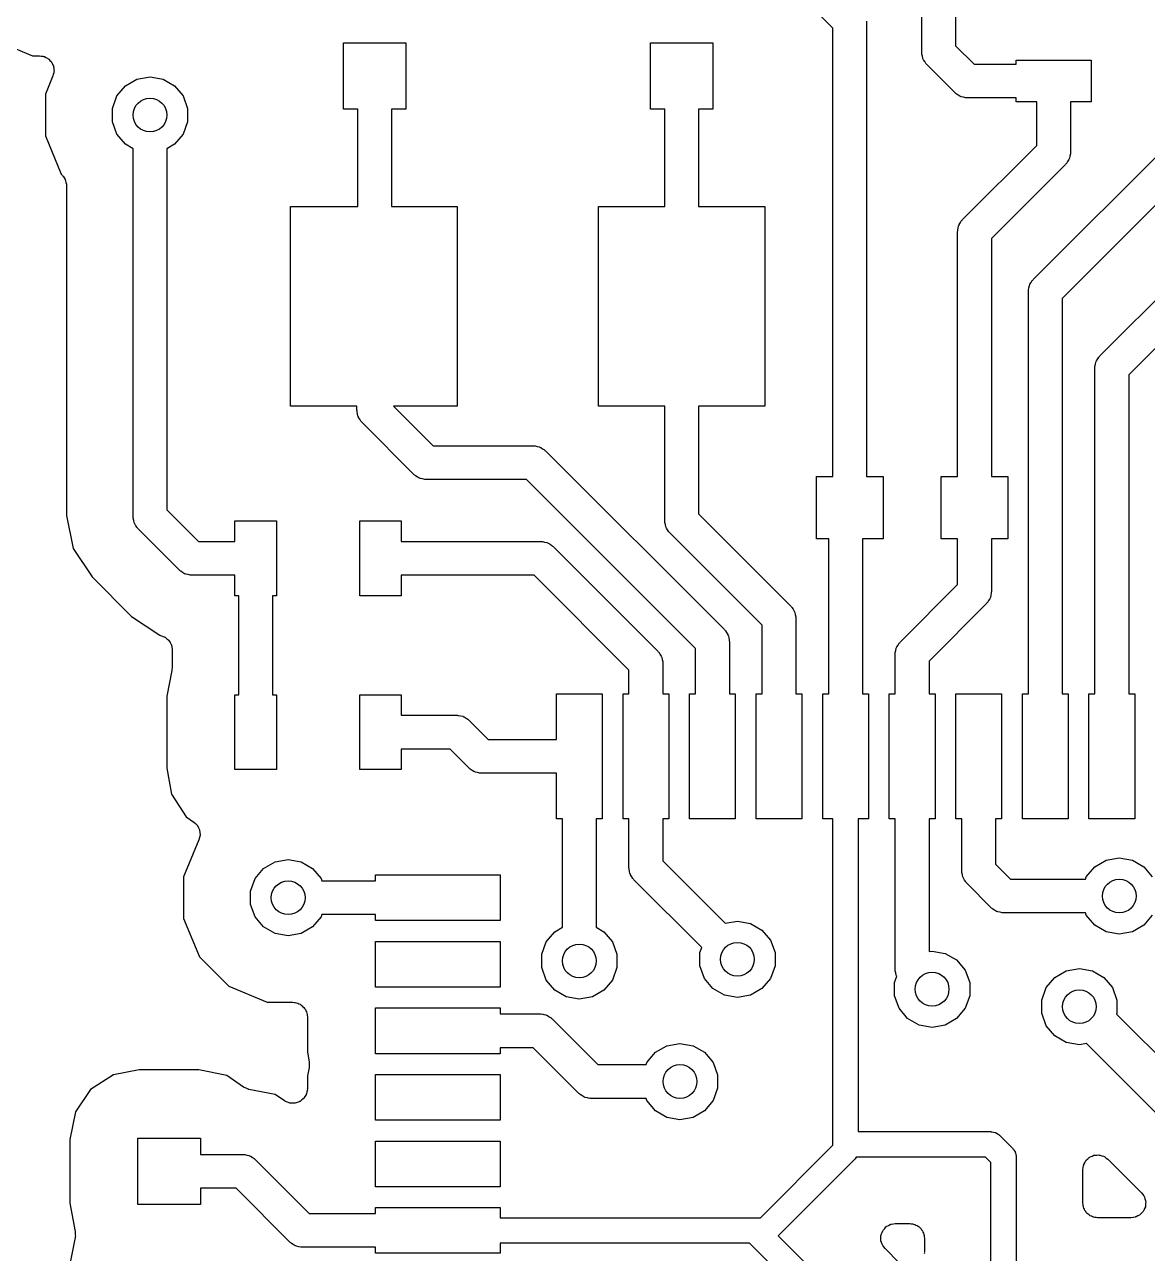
# Model space of a CAD drawing. Extents: x 91.8 to 190.7, y -114.3 to -59.5.
# Drawn here: x 127.39 to 140.89, y -90.6 to -75.82 of the extents above; entities that cross this region are included whole.
import ezdxf

# ---------------------------------------------------------------- set-up
doc = ezdxf.new("R2010")
doc.units = 0
doc.header["$MEASUREMENT"] = 0
doc.layers.add('BLACK', color=7, linetype='CONTINUOUS')

msp = doc.modelspace()

# ---------------------------------------------------------------- linework, layer by layer
at = {"layer": 'Black'}
for p, q in [((138.177, -76.16), (138.177, -71.3442)), ((138.583, -71.26), (138.583, -76.0758)), ((137.107, -75.8642), (136.386, -75.1432)), ((137.513, -75.78), (137.513, -76.06)), ((137.107, -76.06), (137.107, -75.8642)), ((127.082, -76.028), (127.489, -76.197)), ((131.225, -76.84), (131.225, -76.04)), ((131.225, -76.04), (131.975, -76.04)), ((131.975, -76.04), (131.975, -76.84)), ((134.915, -76.84), (134.915, -76.04)), ((134.915, -76.04), (135.665, -76.04)), ((135.665, -76.04), (135.665, -76.84)), ((137.107, -81.255), (137.107, -76.06)), ((137.513, -76.06), (137.513, -81.255)), ((138.583, -76.0758), (138.804, -76.2968)), ((127.489, -76.197), (127.572, -76.1971)), ((127.572, -76.1971), (127.591, -76.2004)), ((127.591, -76.2004), (127.61, -76.2012)), ((127.61, -76.2012), (127.621, -76.2057)), ((127.621, -76.2057), (127.632, -76.2077)), ((127.632, -76.2077), (127.649, -76.2173)), ((127.649, -76.2173), (127.666, -76.2246)), ((127.666, -76.2246), (127.675, -76.2324)), ((127.675, -76.2324), (127.685, -76.2382)), ((138.178, -76.1688), (138.177, -76.16)), ((138.178, -76.1777), (138.178, -76.1688)), ((138.184, -76.2033), (138.178, -76.1777)), ((138.189, -76.2295), (138.184, -76.2033)), ((138.194, -76.2372), (138.189, -76.2295)), ((127.685, -76.2382), (127.697, -76.2529)), ((127.697, -76.2529), (127.711, -76.2658)), ((127.711, -76.2658), (127.717, -76.2761)), ((127.717, -76.2761), (127.724, -76.2849)), ((127.724, -76.2849), (127.73, -76.3029)), ((127.73, -76.3029), (127.739, -76.3199)), ((127.739, -76.3199), (127.741, -76.3314)), ((127.741, -76.3314), (127.745, -76.3422)), ((127.745, -76.3422), (127.745, -76.3614)), ((127.745, -76.3614), (127.747, -76.3804)), ((127.747, -76.3804), (127.745, -76.3916)), ((138.196, -76.2459), (138.194, -76.2372)), ((138.211, -76.2676), (138.196, -76.2459)), ((138.224, -76.2906), (138.211, -76.2676)), ((138.231, -76.2964), (138.224, -76.2906)), ((138.236, -76.3037), (138.231, -76.2964)), ((138.576, -76.6437), (138.236, -76.3037)), ((138.804, -76.2968), (139.31, -76.2968)), ((139.31, -76.2968), (139.31, -76.25)), ((139.31, -76.25), (140.21, -76.25)), ((140.21, -76.25), (140.21, -76.75)), ((127.734, -76.4399), (127.643, -76.6588)), ((127.738, -76.4212), (127.734, -76.4399)), ((127.745, -76.4032), (127.738, -76.4212)), ((127.745, -76.3916), (127.745, -76.4032)), ((128.605, -76.5584), (128.743, -76.4787)), ((128.743, -76.4787), (128.9, -76.4511)), ((128.9, -76.4511), (129.057, -76.4787)), ((129.057, -76.4787), (129.195, -76.5584)), ((127.643, -76.6588), (127.643, -77.159)), ((128.503, -76.6805), (128.605, -76.5584)), ((129.195, -76.5584), (129.297, -76.6805)), ((138.584, -76.6488), (138.576, -76.6437)), ((138.589, -76.6557), (138.584, -76.6488)), ((138.612, -76.6689), (138.589, -76.6557)), ((138.634, -76.6842), (138.612, -76.6689)), ((128.448, -76.8303), (128.503, -76.6805)), ((129.297, -76.6805), (129.352, -76.8303)), ((138.643, -76.6865), (138.634, -76.6842)), ((138.651, -76.6909), (138.643, -76.6865)), ((138.677, -76.6956), (138.651, -76.6909)), ((138.702, -76.7024), (138.677, -76.6956)), ((138.711, -76.7016), (138.702, -76.7024)), ((138.72, -76.7032), (138.711, -76.7016)), ((139.31, -76.7032), (138.72, -76.7032)), ((139.31, -76.75), (139.31, -76.7032)), ((139.557, -76.75), (139.31, -76.75)), ((139.557, -77.2758), (139.557, -76.75)), ((140.21, -76.75), (139.963, -76.75)), ((139.963, -76.75), (139.963, -77.36)), ((128.448, -76.9897), (128.448, -76.8303)), ((129.352, -76.8303), (129.352, -76.9897)), ((131.397, -76.84), (131.225, -76.84)), ((131.397, -78.01), (131.397, -76.84)), ((131.975, -76.84), (131.803, -76.84)), ((131.803, -76.84), (131.803, -78.01)), ((135.087, -76.84), (134.915, -76.84)), ((135.087, -78.01), (135.087, -76.84)), ((135.665, -76.84), (135.493, -76.84)), ((135.493, -76.84), (135.493, -78.01)), ((128.503, -77.1395), (128.448, -76.9897)), ((129.352, -76.9897), (129.297, -77.1395)), ((127.643, -77.159), (127.834, -77.6212)), ((128.605, -77.2616), (128.503, -77.1395)), ((128.697, -77.3146), (128.605, -77.2616)), ((129.195, -77.2616), (129.103, -77.3146)), ((129.297, -77.1395), (129.195, -77.2616)), ((139.516, -78.8863), (141.156, -77.2463)), ((128.697, -81.74), (128.697, -77.3146)), ((129.103, -77.3146), (129.103, -81.6558)), ((138.666, -78.1663), (139.557, -77.2758)), ((139.956, -77.4033), (139.951, -77.4295)), ((139.962, -77.3777), (139.956, -77.4033)), ((139.963, -77.36), (139.962, -77.3688)), ((139.962, -77.3688), (139.962, -77.3777)), ((139.904, -77.5037), (139.013, -78.3942)), ((139.909, -77.4964), (139.904, -77.5037)), ((139.916, -77.4906), (139.909, -77.4964)), ((139.929, -77.4676), (139.916, -77.4906)), ((139.944, -77.4459), (139.929, -77.4676)), ((139.946, -77.4372), (139.944, -77.4459)), ((139.951, -77.4295), (139.946, -77.4372)), ((127.834, -77.6212), (127.846, -77.6332)), ((127.846, -77.6332), (127.85, -77.6394)), ((127.85, -77.6394), (127.856, -77.6443)), ((127.856, -77.6443), (127.867, -77.6643)), ((127.867, -77.6643), (127.88, -77.6831)), ((127.88, -77.6831), (127.882, -77.6905)), ((127.882, -77.6905), (127.886, -77.6971)), ((127.886, -77.6971), (127.89, -77.7198)), ((141.384, -77.5932), (139.863, -79.1142)), ((127.89, -77.7198), (127.896, -77.742)), ((127.896, -77.742), (127.895, -77.7496)), ((127.895, -77.7496), (127.897, -77.7572)), ((127.897, -77.7572), (127.897, -81.7227)), ((130.59, -80.41), (130.59, -78.01)), ((130.59, -78.01), (131.397, -78.01)), ((131.803, -78.01), (132.59, -78.01)), ((132.59, -78.01), (132.59, -80.41)), ((134.29, -80.41), (134.29, -78.01)), ((134.29, -78.01), (135.087, -78.01)), ((135.493, -78.01), (136.29, -78.01)), ((136.29, -78.01), (136.29, -80.41)), ((138.607, -78.31), (138.608, -78.3012)), ((138.608, -78.2923), (138.614, -78.2667)), ((138.608, -78.3012), (138.608, -78.2923)), ((138.614, -78.2667), (138.619, -78.2405)), ((138.619, -78.2405), (138.624, -78.2328)), ((138.624, -78.2328), (138.626, -78.2241)), ((138.626, -78.2241), (138.641, -78.2024)), ((138.641, -78.2024), (138.654, -78.1794)), ((138.654, -78.1794), (138.661, -78.1736)), ((138.661, -78.1736), (138.666, -78.1663)), ((138.607, -81.255), (138.607, -78.31)), ((139.013, -78.3942), (139.013, -81.255)), ((140.316, -79.8063), (141.666, -78.4563)), ((139.504, -78.8994), (139.511, -78.8936)), ((139.511, -78.8936), (139.516, -78.8863)), ((141.894, -78.8032), (140.663, -80.0342)), ((139.457, -79.03), (139.458, -79.0212)), ((139.457, -83.87), (139.457, -79.03)), ((139.458, -79.0123), (139.464, -78.9867)), ((139.458, -79.0212), (139.458, -79.0123)), ((139.464, -78.9867), (139.469, -78.9605)), ((139.469, -78.9605), (139.474, -78.9528)), ((139.474, -78.9528), (139.476, -78.9441)), ((139.476, -78.9441), (139.491, -78.9224)), ((139.491, -78.9224), (139.504, -78.8994)), ((139.863, -79.1142), (139.863, -83.87)), ((140.258, -79.9323), (140.264, -79.9067)), ((140.264, -79.9067), (140.269, -79.8805)), ((140.269, -79.8805), (140.274, -79.8728)), ((140.274, -79.8728), (140.276, -79.8641)), ((140.276, -79.8641), (140.291, -79.8424)), ((140.291, -79.8424), (140.304, -79.8194)), ((140.304, -79.8194), (140.311, -79.8136)), ((140.311, -79.8136), (140.316, -79.8063)), ((140.257, -79.95), (140.258, -79.9412)), ((140.257, -83.87), (140.257, -79.95)), ((140.258, -79.9412), (140.258, -79.9323)), ((140.663, -80.0342), (140.663, -83.87)), ((131.387, -80.41), (130.59, -80.41)), ((131.387, -80.46), (131.387, -80.41)), ((131.388, -80.4688), (131.387, -80.46)), ((131.388, -80.4777), (131.388, -80.4688)), ((131.394, -80.5033), (131.388, -80.4777)), ((131.399, -80.5295), (131.394, -80.5033)), ((132.59, -80.41), (131.827, -80.41)), ((131.827, -80.41), (132.304, -80.8868)), ((135.087, -80.41), (134.29, -80.41)), ((135.087, -81.79), (135.087, -80.41)), ((136.29, -80.41), (135.493, -80.41)), ((135.493, -80.41), (135.493, -81.7058)), ((131.404, -80.5372), (131.399, -80.5295)), ((131.406, -80.5459), (131.404, -80.5372)), ((131.421, -80.5676), (131.406, -80.5459)), ((131.434, -80.5906), (131.421, -80.5676)), ((131.441, -80.5964), (131.434, -80.5906)), ((131.446, -80.6037), (131.441, -80.5964)), ((132.076, -81.2337), (131.446, -80.6037)), ((132.304, -80.8868), (133.51, -80.8868)), ((133.51, -80.8868), (133.519, -80.8884)), ((133.519, -80.8884), (133.528, -80.8876)), ((133.528, -80.8876), (133.553, -80.8944)), ((133.553, -80.8944), (133.579, -80.8991)), ((133.579, -80.8991), (133.587, -80.9035)), ((133.587, -80.9035), (133.596, -80.9058)), ((133.596, -80.9058), (133.618, -80.9211)), ((133.618, -80.9211), (133.641, -80.9343)), ((133.641, -80.9343), (133.646, -80.9412)), ((133.646, -80.9412), (133.654, -80.9463)), ((133.654, -80.9463), (135.804, -83.0963)), ((132.084, -81.2388), (132.076, -81.2337)), ((132.089, -81.2457), (132.084, -81.2388)), ((132.112, -81.2589), (132.089, -81.2457)), ((132.134, -81.2742), (132.112, -81.2589)), ((136.91, -82.005), (136.91, -81.255)), ((136.91, -81.255), (137.107, -81.255)), ((137.513, -81.255), (137.71, -81.255)), ((137.71, -81.255), (137.71, -82.005)), ((138.41, -82.005), (138.41, -81.255)), ((138.41, -81.255), (138.607, -81.255)), ((139.013, -81.255), (139.21, -81.255)), ((139.21, -81.255), (139.21, -82.005)), ((132.143, -81.2765), (132.134, -81.2742)), ((132.151, -81.2809), (132.143, -81.2765)), ((132.177, -81.2856), (132.151, -81.2809)), ((132.202, -81.2924), (132.177, -81.2856)), ((132.211, -81.2916), (132.202, -81.2924)), ((132.22, -81.2932), (132.211, -81.2916)), ((133.426, -81.2932), (132.22, -81.2932)), ((135.457, -83.3242), (133.426, -81.2932)), ((129.103, -81.6558), (129.484, -82.0368)), ((127.897, -81.7227), (127.976, -82.1226)), ((128.698, -81.7488), (128.697, -81.74)), ((128.698, -81.7577), (128.698, -81.7488)), ((128.704, -81.7833), (128.698, -81.7577)), ((128.709, -81.8095), (128.704, -81.7833)), ((128.714, -81.8172), (128.709, -81.8095)), ((128.716, -81.8259), (128.714, -81.8172)), ((128.731, -81.8476), (128.716, -81.8259)), ((128.744, -81.8706), (128.731, -81.8476)), ((129.92, -82.0368), (129.92, -81.79)), ((129.92, -81.79), (130.42, -81.79)), ((130.42, -81.79), (130.42, -82.69)), ((131.42, -82.69), (131.42, -81.79)), ((131.42, -81.79), (131.92, -81.79)), ((131.92, -81.79), (131.92, -82.0368)), ((135.088, -81.7988), (135.087, -81.79)), ((135.088, -81.8077), (135.088, -81.7988)), ((135.094, -81.8333), (135.088, -81.8077)), ((135.099, -81.8595), (135.094, -81.8333)), ((135.493, -81.7058), (136.604, -82.8163)), ((128.751, -81.8764), (128.744, -81.8706)), ((128.756, -81.8837), (128.751, -81.8764)), ((129.256, -82.3837), (128.756, -81.8837)), ((135.104, -81.8672), (135.099, -81.8595)), ((135.106, -81.8759), (135.104, -81.8672)), ((135.121, -81.8976), (135.106, -81.8759)), ((135.134, -81.9206), (135.121, -81.8976)), ((135.141, -81.9264), (135.134, -81.9206)), ((135.146, -81.9337), (135.141, -81.9264)), ((136.257, -83.0442), (135.146, -81.9337)), ((127.976, -82.1226), (128.203, -82.4616)), ((129.484, -82.0368), (129.92, -82.0368)), ((131.92, -82.0368), (133.6, -82.0368)), ((133.6, -82.0368), (133.609, -82.0384)), ((133.609, -82.0384), (133.618, -82.0376)), ((133.618, -82.0376), (133.643, -82.0444)), ((133.643, -82.0444), (133.669, -82.0491)), ((133.669, -82.0491), (133.677, -82.0535)), ((133.677, -82.0535), (133.686, -82.0558)), ((133.686, -82.0558), (133.708, -82.0711)), ((133.708, -82.0711), (133.731, -82.0843)), ((133.731, -82.0843), (133.736, -82.0912)), ((133.736, -82.0912), (133.744, -82.0963)), ((133.744, -82.0963), (135.004, -83.3563)), ((137.057, -82.005), (136.91, -82.005)), ((137.057, -83.87), (137.057, -82.005)), ((137.71, -82.005), (137.463, -82.005)), ((137.463, -82.005), (137.463, -83.87)), ((138.607, -82.005), (138.41, -82.005)), ((138.607, -82.5558), (138.607, -82.005)), ((139.21, -82.005), (139.013, -82.005)), ((139.013, -82.005), (139.013, -82.64)), ((129.264, -82.3888), (129.256, -82.3837)), ((129.269, -82.3957), (129.264, -82.3888)), ((129.292, -82.4089), (129.269, -82.3957)), ((129.314, -82.4242), (129.292, -82.4089)), ((129.323, -82.4265), (129.314, -82.4242)), ((129.331, -82.4309), (129.323, -82.4265)), ((129.357, -82.4356), (129.331, -82.4309)), ((129.382, -82.4424), (129.357, -82.4356)), ((128.203, -82.4616), (128.678, -82.9371)), ((129.391, -82.4416), (129.382, -82.4424)), ((129.4, -82.4432), (129.391, -82.4416)), ((129.92, -82.4432), (129.4, -82.4432)), ((129.92, -82.69), (129.92, -82.4432)), ((133.516, -82.4432), (131.92, -82.4432)), ((131.92, -82.4432), (131.92, -82.69)), ((134.657, -83.5842), (133.516, -82.4432)), ((137.916, -83.2463), (138.607, -82.5558)), ((129.967, -82.69), (129.92, -82.69)), ((129.967, -83.88), (129.967, -82.69)), ((130.42, -82.69), (130.373, -82.69)), ((130.373, -82.69), (130.373, -83.88)), ((131.92, -82.69), (131.42, -82.69)), ((138.994, -82.7259), (138.979, -82.7476)), ((138.996, -82.7172), (138.994, -82.7259)), ((139.001, -82.7095), (138.996, -82.7172)), ((139.006, -82.6833), (139.001, -82.7095)), ((139.012, -82.6577), (139.006, -82.6833)), ((139.013, -82.64), (139.012, -82.6488)), ((139.012, -82.6488), (139.012, -82.6577)), ((136.604, -82.8163), (136.609, -82.8236)), ((136.609, -82.8236), (136.616, -82.8294)), ((136.616, -82.8294), (136.629, -82.8524)), ((136.629, -82.8524), (136.644, -82.8741)), ((136.644, -82.8741), (136.646, -82.8828)), ((136.646, -82.8828), (136.651, -82.8905)), ((138.954, -82.7837), (138.263, -83.4742)), ((138.959, -82.7764), (138.954, -82.7837)), ((138.966, -82.7706), (138.959, -82.7764)), ((138.979, -82.7476), (138.966, -82.7706)), ((128.678, -82.9371), (129.017, -83.1637)), ((136.651, -82.8905), (136.656, -82.9167)), ((136.656, -82.9167), (136.662, -82.9423)), ((136.662, -82.9423), (136.662, -82.9512)), ((136.662, -82.9512), (136.663, -82.96)), ((136.663, -82.96), (136.663, -83.87)), ((129.017, -83.1637), (129.026, -83.1653)), ((129.026, -83.1653), (129.052, -83.1756)), ((129.052, -83.1756), (129.079, -83.1854)), ((135.804, -83.0963), (135.809, -83.1036)), ((135.809, -83.1036), (135.816, -83.1094)), ((135.816, -83.1094), (135.829, -83.1324)), ((135.829, -83.1324), (135.844, -83.1541)), ((135.844, -83.1541), (135.846, -83.1628)), ((135.846, -83.1628), (135.851, -83.1705)), ((135.851, -83.1705), (135.856, -83.1967)), ((136.257, -83.87), (136.257, -83.0442)), ((129.079, -83.1854), (129.081, -83.1867)), ((129.081, -83.1867), (129.082, -83.1874)), ((129.082, -83.1874), (129.104, -83.2062)), ((129.104, -83.2062), (129.126, -83.2246)), ((129.126, -83.2246), (129.127, -83.2263)), ((129.127, -83.2263), (129.128, -83.2276)), ((129.128, -83.2276), (129.142, -83.2526)), ((129.142, -83.2526), (129.156, -83.2774)), ((129.156, -83.2774), (129.157, -83.2793)), ((129.157, -83.2793), (129.157, -83.281)), ((129.157, -83.281), (129.162, -83.3092)), ((129.162, -83.3092), (129.167, -83.3374)), ((135.457, -83.87), (135.457, -83.3242)), ((135.856, -83.1967), (135.862, -83.2223)), ((135.862, -83.2223), (135.862, -83.2312)), ((135.862, -83.2312), (135.863, -83.24)), ((135.863, -83.24), (135.863, -83.87)), ((137.864, -83.3467), (137.869, -83.3205)), ((137.869, -83.3205), (137.874, -83.3128)), ((137.874, -83.3128), (137.876, -83.3041)), ((137.876, -83.3041), (137.891, -83.2824)), ((137.891, -83.2824), (137.904, -83.2594)), ((137.904, -83.2594), (137.911, -83.2536)), ((137.911, -83.2536), (137.916, -83.2463)), ((129.167, -83.3374), (129.167, -83.5545)), ((135.004, -83.3563), (135.009, -83.3636)), ((135.009, -83.3636), (135.016, -83.3694)), ((135.016, -83.3694), (135.029, -83.3924)), ((135.029, -83.3924), (135.044, -83.4141)), ((135.044, -83.4141), (135.046, -83.4228)), ((135.046, -83.4228), (135.051, -83.4305)), ((135.051, -83.4305), (135.056, -83.4567)), ((135.056, -83.4567), (135.062, -83.4823)), ((137.857, -83.39), (137.858, -83.3812)), ((137.857, -83.87), (137.857, -83.39)), ((137.858, -83.3723), (137.864, -83.3467)), ((137.858, -83.3812), (137.858, -83.3723)), ((138.263, -83.4742), (138.263, -83.87)), ((129.163, -83.5894), (129.101, -83.8976)), ((129.164, -83.5718), (129.163, -83.5894)), ((129.167, -83.5545), (129.164, -83.5718)), ((134.657, -83.87), (134.657, -83.5842)), ((135.062, -83.4823), (135.062, -83.4912)), ((135.062, -83.4912), (135.063, -83.5)), ((135.063, -83.5), (135.063, -83.87)), ((129.101, -83.8976), (129.101, -84.7636)), ((129.92, -84.78), (129.92, -83.88)), ((129.92, -83.88), (129.967, -83.88)), ((130.373, -83.88), (130.42, -83.88)), ((130.42, -83.88), (130.42, -84.78)), ((131.42, -84.78), (131.42, -83.88)), ((131.42, -83.88), (131.92, -83.88)), ((131.92, -83.88), (131.92, -84.1268)), ((133.785, -84.4168), (133.785, -83.87)), ((133.785, -83.87), (134.335, -83.87)), ((134.335, -83.87), (134.335, -85.37)), ((134.585, -85.37), (134.585, -83.87)), ((134.585, -83.87), (134.657, -83.87)), ((135.063, -83.87), (135.135, -83.87)), ((135.135, -83.87), (135.135, -85.37)), ((135.385, -85.37), (135.385, -83.87)), ((135.385, -83.87), (135.457, -83.87)), ((135.863, -83.87), (135.935, -83.87)), ((135.935, -83.87), (135.935, -85.37)), ((136.185, -85.37), (136.185, -83.87)), ((136.185, -83.87), (136.257, -83.87)), ((136.663, -83.87), (136.735, -83.87)), ((136.735, -83.87), (136.735, -85.37)), ((136.985, -85.37), (136.985, -83.87)), ((136.985, -83.87), (137.057, -83.87)), ((137.463, -83.87), (137.535, -83.87)), ((137.535, -83.87), (137.535, -85.37)), ((137.785, -85.37), (137.785, -83.87)), ((137.785, -83.87), (137.857, -83.87)), ((138.263, -83.87), (138.335, -83.87)), ((138.335, -83.87), (138.335, -85.37)), ((138.585, -85.37), (138.585, -83.87)), ((138.585, -83.87), (139.135, -83.87)), ((139.135, -83.87), (139.135, -85.37)), ((139.385, -85.37), (139.385, -83.87)), ((139.385, -83.87), (139.457, -83.87)), ((139.863, -83.87), (139.935, -83.87)), ((139.935, -83.87), (139.935, -85.37)), ((140.185, -85.37), (140.185, -83.87)), ((140.185, -83.87), (140.257, -83.87)), ((140.663, -83.87), (140.735, -83.87)), ((140.735, -83.87), (140.735, -85.37)), ((131.92, -84.1268), (132.59, -84.1268)), ((132.59, -84.1268), (132.599, -84.1284)), ((132.599, -84.1284), (132.608, -84.1276)), ((132.608, -84.1276), (132.633, -84.1344)), ((132.633, -84.1344), (132.659, -84.1391)), ((132.659, -84.1391), (132.667, -84.1435)), ((132.667, -84.1435), (132.676, -84.1458)), ((132.676, -84.1458), (132.698, -84.1611)), ((132.698, -84.1611), (132.721, -84.1743)), ((132.721, -84.1743), (132.726, -84.1812)), ((132.726, -84.1812), (132.734, -84.1863)), ((132.734, -84.1863), (132.964, -84.4168)), ((132.964, -84.4168), (133.785, -84.4168)), ((132.506, -84.5332), (131.92, -84.5332)), ((131.92, -84.5332), (131.92, -84.78)), ((132.736, -84.7637), (132.506, -84.5332)), ((129.101, -84.7636), (129.16, -85.0754)), ((130.42, -84.78), (129.92, -84.78)), ((131.92, -84.78), (131.42, -84.78)), ((132.744, -84.7688), (132.736, -84.7637)), ((132.749, -84.7757), (132.744, -84.7688)), ((132.772, -84.7889), (132.749, -84.7757)), ((132.794, -84.8042), (132.772, -84.7889)), ((132.803, -84.8065), (132.794, -84.8042)), ((132.811, -84.8109), (132.803, -84.8065)), ((132.837, -84.8156), (132.811, -84.8109)), ((132.862, -84.8224), (132.837, -84.8156)), ((132.871, -84.8216), (132.862, -84.8224)), ((132.88, -84.8232), (132.871, -84.8216)), ((133.785, -84.8232), (132.88, -84.8232)), ((133.785, -85.37), (133.785, -84.8232)), ((129.16, -85.0754), (129.335, -85.3487)), ((129.335, -85.3487), (129.425, -85.4101)), ((133.857, -85.37), (133.785, -85.37)), ((133.857, -86.6754), (133.857, -85.37)), ((134.335, -85.37), (134.263, -85.37)), ((134.263, -85.37), (134.263, -86.6754)), ((134.657, -85.37), (134.585, -85.37)), ((134.657, -85.96), (134.657, -85.37)), ((135.135, -85.37), (135.063, -85.37)), ((135.063, -85.37), (135.063, -85.8758)), ((135.935, -85.37), (135.385, -85.37)), ((136.735, -85.37), (136.185, -85.37)), ((137.108, -85.37), (136.985, -85.37)), ((137.108, -89.21), (137.108, -85.37)), ((137.535, -85.37), (137.412, -85.37)), ((137.412, -85.37), (137.412, -89.1326)), ((137.857, -85.37), (137.785, -85.37)), ((137.857, -87.18), (137.857, -85.37)), ((138.335, -85.37), (138.263, -85.37)), ((138.263, -85.37), (138.263, -86.9675)), ((138.657, -85.37), (138.585, -85.37)), ((138.657, -86), (138.657, -85.37)), ((139.135, -85.37), (139.063, -85.37)), ((139.063, -85.37), (139.063, -85.9158)), ((139.935, -85.37), (139.385, -85.37)), ((140.735, -85.37), (140.185, -85.37)), ((129.425, -85.4101), (129.445, -85.4295)), ((129.445, -85.4295), (129.466, -85.4483)), ((129.466, -85.4483), (129.467, -85.4508)), ((129.467, -85.4508), (129.469, -85.4527)), ((129.469, -85.4527), (129.481, -85.4777)), ((129.481, -85.4777), (129.494, -85.5024)), ((129.494, -85.5024), (129.494, -85.5052)), ((129.494, -85.5052), (129.495, -85.5077)), ((129.495, -85.5077), (129.498, -85.5353)), ((129.498, -85.5353), (129.502, -85.5628)), ((129.488, -85.6223), (129.303, -86.0688)), ((129.494, -85.5952), (129.488, -85.6223)), ((129.501, -85.5683), (129.494, -85.5952)), ((129.502, -85.5628), (129.501, -85.5655)), ((129.501, -85.5655), (129.501, -85.5683)), ((130.163, -86.0905), (130.265, -85.9684)), ((130.265, -85.9684), (130.403, -85.8887)), ((130.403, -85.8887), (130.56, -85.8611)), ((130.56, -85.8611), (130.717, -85.8887)), ((130.717, -85.8887), (130.855, -85.9684)), ((130.855, -85.9684), (130.957, -86.0905)), ((134.658, -85.9688), (134.657, -85.96)), ((134.658, -85.9777), (134.658, -85.9688)), ((134.664, -86.0033), (134.658, -85.9777)), ((135.063, -85.8758), (135.814, -86.6268)), ((139.063, -85.9158), (139.244, -86.0968)), ((140.153, -86.0705), (140.255, -85.9484)), ((140.255, -85.9484), (140.393, -85.8687)), ((140.393, -85.8687), (140.55, -85.8411)), ((140.55, -85.8411), (140.707, -85.8687)), ((140.707, -85.8687), (140.845, -85.9484)), ((140.845, -85.9484), (140.947, -86.0705)), ((129.303, -86.0688), (129.303, -86.569)), ((130.108, -86.2403), (130.163, -86.0905)), ((130.957, -86.0905), (130.967, -86.1168)), ((130.967, -86.1168), (131.61, -86.1168)), ((131.61, -86.1168), (131.61, -86.045)), ((131.61, -86.045), (133.11, -86.045)), ((133.11, -86.045), (133.11, -86.595)), ((134.669, -86.0295), (134.664, -86.0033)), ((134.674, -86.0372), (134.669, -86.0295)), ((134.676, -86.0459), (134.674, -86.0372)), ((134.691, -86.0676), (134.676, -86.0459)), ((134.704, -86.0906), (134.691, -86.0676)), ((134.711, -86.0964), (134.704, -86.0906)), ((134.716, -86.1037), (134.711, -86.0964)), ((135.531, -86.9181), (134.716, -86.1037)), ((138.658, -86.0088), (138.657, -86)), ((138.658, -86.0177), (138.658, -86.0088)), ((138.664, -86.0433), (138.658, -86.0177)), ((138.669, -86.0695), (138.664, -86.0433)), ((138.674, -86.0772), (138.669, -86.0695)), ((138.676, -86.0859), (138.674, -86.0772)), ((138.691, -86.1076), (138.676, -86.0859)), ((138.704, -86.1306), (138.691, -86.1076)), ((138.711, -86.1364), (138.704, -86.1306)), ((139.244, -86.0968), (140.143, -86.0968)), ((140.143, -86.0968), (140.153, -86.0705)), ((130.108, -86.3997), (130.108, -86.2403)), ((138.716, -86.1437), (138.711, -86.1364)), ((139.016, -86.4437), (138.716, -86.1437)), ((130.163, -86.5495), (130.108, -86.3997)), ((129.303, -86.569), (129.494, -87.0312)), ((130.265, -86.6716), (130.163, -86.5495)), ((130.957, -86.5495), (130.855, -86.6716)), ((130.967, -86.5232), (130.957, -86.5495)), ((131.61, -86.5232), (130.967, -86.5232)), ((131.61, -86.595), (131.61, -86.5232)), ((139.024, -86.4488), (139.016, -86.4437)), ((139.029, -86.4557), (139.024, -86.4488)), ((139.052, -86.4689), (139.029, -86.4557)), ((139.074, -86.4842), (139.052, -86.4689)), ((139.083, -86.4865), (139.074, -86.4842)), ((139.091, -86.4909), (139.083, -86.4865)), ((139.117, -86.4956), (139.091, -86.4909)), ((139.142, -86.5024), (139.117, -86.4956)), ((139.151, -86.5016), (139.142, -86.5024)), ((139.16, -86.5032), (139.151, -86.5016)), ((140.143, -86.5032), (139.16, -86.5032)), ((140.153, -86.5295), (140.143, -86.5032)), ((140.255, -86.6516), (140.153, -86.5295)), ((140.947, -86.5295), (140.845, -86.6516)), ((130.403, -86.7513), (130.265, -86.6716)), ((130.855, -86.6716), (130.717, -86.7513)), ((133.11, -86.595), (131.61, -86.595)), ((133.765, -86.7284), (133.857, -86.6754)), ((134.263, -86.6754), (134.355, -86.7284)), ((135.814, -86.6268), (135.96, -86.6011)), ((135.96, -86.6011), (136.117, -86.6287)), ((136.117, -86.6287), (136.255, -86.7084)), ((136.255, -86.7084), (136.357, -86.8305)), ((140.393, -86.7313), (140.255, -86.6516)), ((140.845, -86.6516), (140.707, -86.7313)), ((130.56, -86.7789), (130.403, -86.7513)), ((130.717, -86.7513), (130.56, -86.7789)), ((131.61, -87.395), (131.61, -86.845)), ((131.61, -86.845), (133.11, -86.845)), ((133.11, -86.845), (133.11, -87.395)), ((133.608, -87.0003), (133.663, -86.8505)), ((133.663, -86.8505), (133.765, -86.7284)), ((134.355, -86.7284), (134.457, -86.8505)), ((134.457, -86.8505), (134.512, -87.0003)), ((136.357, -86.8305), (136.412, -86.9803)), ((140.55, -86.7589), (140.393, -86.7313)), ((140.707, -86.7313), (140.55, -86.7589)), ((133.608, -87.1597), (133.608, -87.0003)), ((134.512, -87.0003), (134.512, -87.1597)), ((135.508, -86.9803), (135.531, -86.9181)), ((135.508, -87.1397), (135.508, -86.9803)), ((136.412, -86.9803), (136.412, -87.1397)), ((138.263, -86.9675), (138.3, -86.9611)), ((138.3, -86.9611), (138.457, -86.9887)), ((138.457, -86.9887), (138.595, -87.0684)), ((129.494, -87.0312), (129.847, -87.3852)), ((133.663, -87.3095), (133.608, -87.1597)), ((134.512, -87.1597), (134.457, -87.3095)), ((135.563, -87.2895), (135.508, -87.1397)), ((136.412, -87.1397), (136.357, -87.2895)), ((138.595, -87.0684), (138.697, -87.1905)), ((133.765, -87.4316), (133.663, -87.3095)), ((134.457, -87.3095), (134.355, -87.4316)), ((135.665, -87.4116), (135.563, -87.2895)), ((136.357, -87.2895), (136.255, -87.4116)), ((137.848, -87.3403), (137.876, -87.2647)), ((137.858, -87.1888), (137.857, -87.18)), ((137.858, -87.1977), (137.858, -87.1888)), ((137.864, -87.2233), (137.858, -87.1977)), ((137.869, -87.2495), (137.864, -87.2233)), ((137.874, -87.2572), (137.869, -87.2495)), ((137.876, -87.2647), (137.874, -87.2572)), ((138.697, -87.1905), (138.752, -87.3403)), ((139.673, -87.4005), (139.775, -87.2784)), ((139.775, -87.2784), (139.913, -87.1987)), ((139.913, -87.1987), (140.07, -87.1711)), ((140.07, -87.1711), (140.227, -87.1987)), ((140.227, -87.1987), (140.365, -87.2784)), ((140.365, -87.2784), (140.467, -87.4005)), ((129.847, -87.3852), (130.309, -87.577)), ((133.11, -87.395), (131.61, -87.395)), ((133.903, -87.5113), (133.765, -87.4316)), ((134.355, -87.4316), (134.217, -87.5113)), ((135.803, -87.4913), (135.665, -87.4116)), ((136.255, -87.4116), (136.117, -87.4913)), ((137.848, -87.4997), (137.848, -87.3403)), ((138.752, -87.3403), (138.752, -87.4997)), ((139.618, -87.5503), (139.673, -87.4005)), ((140.467, -87.4005), (140.522, -87.5503)), ((130.309, -87.577), (130.616, -87.5772)), ((130.616, -87.5772), (130.631, -87.5799)), ((130.631, -87.5799), (130.646, -87.5799)), ((130.646, -87.5799), (130.66, -87.5852)), ((130.66, -87.5852), (130.676, -87.5879)), ((130.676, -87.5879), (130.689, -87.5955)), ((130.689, -87.5955), (130.703, -87.6008)), ((130.703, -87.6008), (130.715, -87.6107)), ((130.715, -87.6107), (130.728, -87.6184)), ((134.06, -87.5389), (133.903, -87.5113)), ((134.217, -87.5113), (134.06, -87.5389)), ((135.96, -87.5189), (135.803, -87.4913)), ((136.117, -87.4913), (135.96, -87.5189)), ((137.903, -87.6495), (137.848, -87.4997)), ((138.752, -87.4997), (138.697, -87.6495)), ((139.618, -87.7097), (139.618, -87.5503)), ((140.522, -87.5503), (140.522, -87.7097)), ((130.728, -87.6184), (130.738, -87.6301)), ((130.738, -87.6301), (130.75, -87.6399)), ((130.75, -87.6399), (130.758, -87.6533)), ((130.758, -87.6533), (130.767, -87.6651)), ((130.767, -87.6651), (130.773, -87.6795)), ((130.773, -87.6795), (130.78, -87.6927)), ((130.78, -87.6927), (130.783, -87.7079)), ((130.783, -87.7079), (130.788, -87.7224)), ((130.788, -87.7224), (130.788, -87.7377)), ((130.788, -87.7377), (130.791, -87.7527)), ((130.791, -87.7527), (130.791, -88.1786)), ((131.61, -88.195), (131.61, -87.645)), ((131.61, -87.645), (133.11, -87.645)), ((133.11, -87.645), (133.11, -87.7168)), ((133.11, -87.7168), (133.59, -87.7168)), ((133.59, -87.7168), (133.599, -87.7184)), ((133.599, -87.7184), (133.608, -87.7176)), ((133.608, -87.7176), (133.633, -87.7244)), ((133.633, -87.7244), (133.659, -87.7291)), ((133.659, -87.7291), (133.667, -87.7335)), ((133.667, -87.7335), (133.676, -87.7358)), ((133.676, -87.7358), (133.698, -87.7511)), ((133.698, -87.7511), (133.721, -87.7643)), ((138.005, -87.7716), (137.903, -87.6495)), ((138.697, -87.6495), (138.595, -87.7716)), ((139.673, -87.8595), (139.618, -87.7097)), ((140.522, -87.7097), (140.518, -87.7193)), ((140.518, -87.7193), (142.067, -89.2678)), ((133.721, -87.7643), (133.726, -87.7712)), ((133.726, -87.7712), (133.734, -87.7763)), ((133.734, -87.7763), (134.284, -88.3268)), ((138.143, -87.8513), (138.005, -87.7716)), ((138.3, -87.8789), (138.143, -87.8513)), ((138.457, -87.8513), (138.3, -87.8789)), ((138.595, -87.7716), (138.457, -87.8513)), ((139.775, -87.9816), (139.673, -87.8595)), ((139.913, -88.0613), (139.775, -87.9816)), ((130.791, -88.1786), (130.812, -88.2921)), ((133.11, -88.195), (131.61, -88.195)), ((133.506, -88.1232), (133.11, -88.1232)), ((133.11, -88.1232), (133.11, -88.195)), ((134.056, -88.6737), (133.506, -88.1232)), ((134.873, -88.3005), (134.975, -88.1784)), ((134.975, -88.1784), (135.113, -88.0987)), ((135.113, -88.0987), (135.27, -88.0711)), ((135.27, -88.0711), (135.427, -88.0987)), ((135.427, -88.0987), (135.565, -88.1784)), ((135.565, -88.1784), (135.667, -88.3005)), ((140.07, -88.0889), (139.913, -88.0613)), ((140.155, -88.074), (140.07, -88.0889)), ((141.785, -89.7046), (140.155, -88.074)), ((130.812, -88.2921), (130.812, -88.2954)), ((130.812, -88.2954), (130.813, -88.2985)), ((130.813, -88.2985), (130.813, -88.3258)), ((130.813, -88.3258), (130.813, -88.3531)), ((134.284, -88.3268), (134.863, -88.3268)), ((134.863, -88.3268), (134.873, -88.3005)), ((135.667, -88.3005), (135.722, -88.4503)), ((128.46, -88.4495), (128.186, -88.6254)), ((128.771, -88.3909), (128.46, -88.4495)), ((129.487, -88.3909), (128.771, -88.3909)), ((129.822, -88.4587), (129.487, -88.3909)), ((130.024, -88.5968), (129.822, -88.4587)), ((130.812, -88.3594), (130.791, -88.4626)), ((130.791, -88.4626), (130.791, -88.6175)), ((130.813, -88.3531), (130.812, -88.3562)), ((130.812, -88.3562), (130.812, -88.3594)), ((131.61, -88.995), (131.61, -88.445)), ((131.61, -88.445), (133.11, -88.445)), ((133.11, -88.445), (133.11, -88.995)), ((135.722, -88.4503), (135.722, -88.6097)), ((128.186, -88.6254), (128.004, -88.8927)), ((130.029, -88.5987), (130.024, -88.5968)), ((130.032, -88.6019), (130.029, -88.5987)), ((130.056, -88.6112), (130.032, -88.6019)), ((130.08, -88.6219), (130.056, -88.6112)), ((130.085, -88.6223), (130.08, -88.6219)), ((130.089, -88.624), (130.085, -88.6223)), ((130.403, -88.6863), (130.089, -88.624)), ((130.791, -88.6289), (130.785, -88.653)), ((130.791, -88.6175), (130.79, -88.6232)), ((130.79, -88.6232), (130.791, -88.6289)), ((135.722, -88.6097), (135.667, -88.7595)), ((130.518, -88.7634), (130.403, -88.6863)), ((130.523, -88.7657), (130.518, -88.7634)), ((130.528, -88.7694), (130.523, -88.7657)), ((130.551, -88.7779), (130.528, -88.7694)), ((130.574, -88.7879), (130.551, -88.7779)), ((130.579, -88.7883), (130.574, -88.7879)), ((130.585, -88.7903), (130.579, -88.7883)), ((130.61, -88.7903), (130.585, -88.7903)), ((130.634, -88.7919), (130.61, -88.7903)), ((130.64, -88.7903), (130.634, -88.7919)), ((130.646, -88.7903), (130.64, -88.7903)), ((130.669, -88.7818), (130.646, -88.7903)), ((130.693, -88.7749), (130.669, -88.7818)), ((130.698, -88.7714), (130.693, -88.7749)), ((130.703, -88.7694), (130.698, -88.7714)), ((130.722, -88.7535), (130.703, -88.7694)), ((130.742, -88.7388), (130.722, -88.7535)), ((130.745, -88.734), (130.742, -88.7388)), ((130.75, -88.7303), (130.745, -88.734)), ((130.762, -88.7088), (130.75, -88.7303)), ((130.776, -88.6881), (130.762, -88.7088)), ((130.777, -88.6825), (130.776, -88.6881)), ((130.78, -88.6775), (130.777, -88.6825)), ((130.785, -88.653), (130.78, -88.6775)), ((134.064, -88.6788), (134.056, -88.6737)), ((134.069, -88.6857), (134.064, -88.6788)), ((134.092, -88.6989), (134.069, -88.6857)), ((134.114, -88.7142), (134.092, -88.6989)), ((134.123, -88.7165), (134.114, -88.7142)), ((134.131, -88.7209), (134.123, -88.7165)), ((134.157, -88.7256), (134.131, -88.7209)), ((134.182, -88.7324), (134.157, -88.7256)), ((134.191, -88.7316), (134.182, -88.7324)), ((134.2, -88.7332), (134.191, -88.7316)), ((134.863, -88.7332), (134.2, -88.7332)), ((134.873, -88.7595), (134.863, -88.7332)), ((134.975, -88.8816), (134.873, -88.7595)), ((135.667, -88.7595), (135.565, -88.8816)), ((128.004, -88.8927), (127.936, -89.2276)), ((135.113, -88.9613), (134.975, -88.8816)), ((135.565, -88.8816), (135.427, -88.9613)), ((133.11, -88.995), (131.61, -88.995)), ((135.27, -88.9889), (135.113, -88.9613)), ((135.427, -88.9613), (135.27, -88.9889)), ((127.936, -89.2276), (127.936, -89.9936)), ((128.755, -90.01), (128.755, -89.21)), ((128.755, -89.21), (129.505, -89.21)), ((129.505, -89.21), (129.505, -89.4068)), ((137.108, -89.2969), (137.108, -89.21)), ((137.412, -89.1326), (139.005, -89.1326)), ((139.005, -89.1326), (139.012, -89.1338)), ((139.012, -89.1338), (139.018, -89.1332)), ((139.018, -89.1332), (139.038, -89.1383)), ((139.038, -89.1383), (139.057, -89.1418)), ((139.057, -89.1418), (139.063, -89.1451)), ((139.063, -89.1451), (139.069, -89.1469)), ((139.069, -89.1469), (139.086, -89.1583)), ((139.086, -89.1583), (139.103, -89.1683)), ((139.103, -89.1683), (139.107, -89.1734)), ((139.107, -89.1734), (139.113, -89.1772)), ((139.113, -89.1772), (139.268, -89.3322)), ((131.61, -89.795), (131.61, -89.245)), ((131.61, -89.245), (133.11, -89.245)), ((133.11, -89.245), (133.11, -89.795)), ((136.237, -90.1676), (137.108, -89.2969)), ((139.268, -89.3322), (139.272, -89.3377)), ((139.272, -89.3377), (139.277, -89.342)), ((139.277, -89.342), (139.287, -89.3593)), ((139.287, -89.3593), (139.298, -89.3756)), ((139.298, -89.3756), (139.3, -89.3821)), ((139.3, -89.3821), (139.303, -89.3879)), ((129.505, -89.4068), (130.02, -89.4068)), ((130.02, -89.4068), (130.029, -89.4084)), ((130.029, -89.4084), (130.038, -89.4076)), ((130.038, -89.4076), (130.063, -89.4144)), ((130.063, -89.4144), (130.089, -89.4191)), ((130.089, -89.4191), (130.097, -89.4235)), ((130.097, -89.4235), (130.106, -89.4258)), ((130.106, -89.4258), (130.128, -89.4411)), ((130.128, -89.4411), (130.151, -89.4543)), ((130.151, -89.4543), (130.156, -89.4612)), ((130.156, -89.4612), (130.164, -89.4663)), ((130.164, -89.4663), (130.814, -90.1168)), ((137.368, -89.4678), (136.451, -90.385)), ((137.372, -89.4623), (137.368, -89.4678)), ((137.377, -89.458), (137.372, -89.4623)), ((137.387, -89.4407), (137.377, -89.458)), ((137.389, -89.4374), (137.387, -89.4407)), ((138.942, -89.4374), (137.389, -89.4374)), ((139.008, -89.5031), (138.942, -89.4374)), ((139.008, -90.9869), (139.008, -89.5031)), ((139.303, -89.3879), (139.307, -89.4075)), ((139.307, -89.4075), (139.312, -89.4267)), ((139.312, -89.4267), (139.311, -89.4334)), ((139.311, -89.4334), (139.312, -89.44)), ((139.312, -89.44), (139.312, -90.9676)), ((140.122, -89.5343), (140.123, -89.5267)), ((140.123, -89.5267), (140.134, -89.5068)), ((140.134, -89.5068), (140.144, -89.486)), ((140.144, -89.486), (140.15, -89.4806)), ((140.15, -89.4806), (140.153, -89.4739)), ((140.153, -89.4739), (140.171, -89.4591)), ((140.171, -89.4591), (140.187, -89.4429)), ((140.187, -89.4429), (140.194, -89.4397)), ((140.194, -89.4397), (140.2, -89.4347)), ((140.2, -89.4347), (140.222, -89.4268)), ((140.222, -89.4268), (140.242, -89.4172)), ((140.242, -89.4172), (140.25, -89.4165)), ((140.25, -89.4165), (140.257, -89.4138)), ((140.257, -89.4138), (140.28, -89.4138)), ((140.28, -89.4138), (140.303, -89.4118)), ((140.303, -89.4118), (140.311, -89.4138)), ((140.311, -89.4138), (140.318, -89.4138)), ((140.318, -89.4138), (140.34, -89.4217)), ((140.34, -89.4217), (140.362, -89.4276)), ((140.362, -89.4276), (140.368, -89.432)), ((140.368, -89.432), (140.376, -89.4347)), ((140.376, -89.4347), (140.393, -89.4494)), ((140.393, -89.4494), (140.412, -89.4626)), ((140.412, -89.4626), (140.817, -89.868)), ((140.112, -89.5867), (140.116, -89.5641)), ((140.112, -89.9921), (140.112, -89.5867)), ((140.116, -89.5641), (140.118, -89.5413)), ((140.118, -89.5413), (140.122, -89.5343)), ((129.936, -89.8132), (129.505, -89.8132)), ((129.505, -89.8132), (129.505, -90.01)), ((130.586, -90.4637), (129.936, -89.8132)), ((133.11, -89.795), (131.61, -89.795)), ((140.817, -89.868), (140.831, -89.8868)), ((140.831, -89.8868), (140.845, -89.9043)), ((140.845, -89.9043), (140.848, -89.9116)), ((140.848, -89.9116), (140.852, -89.9179)), ((140.852, -89.9179), (140.858, -89.9401)), ((140.858, -89.9401), (140.866, -89.9616)), ((140.866, -89.9616), (140.866, -89.9693)), ((140.866, -89.9693), (140.868, -89.9768)), ((127.936, -89.9936), (128, -90.3326)), ((129.505, -90.01), (128.755, -90.01)), ((130.814, -90.1168), (131.61, -90.1168)), ((131.61, -90.1168), (131.61, -90.045)), ((131.61, -90.045), (133.11, -90.045)), ((133.11, -90.045), (133.11, -90.1676)), ((140.115, -90.0072), (140.112, -89.9921)), ((140.115, -90.0226), (140.115, -90.0072)), ((140.12, -90.037), (140.115, -90.0226)), ((140.123, -90.0521), (140.12, -90.037)), ((140.131, -90.0654), (140.123, -90.0521)), ((140.136, -90.0798), (140.131, -90.0654)), ((140.146, -90.0916), (140.136, -90.0798)), ((140.153, -90.1049), (140.146, -90.0916)), ((140.165, -90.1148), (140.153, -90.1049)), ((140.175, -90.1265), (140.165, -90.1148)), ((140.821, -90.109), (140.806, -90.1265)), ((140.837, -90.0928), (140.821, -90.109)), ((140.84, -90.0858), (140.837, -90.0928)), ((140.845, -90.0798), (140.84, -90.0858)), ((140.853, -90.0583), (140.845, -90.0798)), ((140.863, -90.0375), (140.853, -90.0583)), ((140.864, -90.0298), (140.863, -90.0375)), ((140.866, -90.0226), (140.864, -90.0298)), ((140.868, -89.9768), (140.866, -89.9996)), ((140.866, -89.9996), (140.866, -90.0226)), ((133.11, -90.1676), (136.17, -90.1676)), ((136.17, -90.1676), (136.237, -90.1676)), ((137.752, -90.2746), (137.757, -90.2691)), ((137.757, -90.2691), (137.778, -90.2595)), ((137.778, -90.2595), (137.798, -90.248)), ((137.798, -90.248), (137.806, -90.2466)), ((137.806, -90.2466), (137.813, -90.2434)), ((137.813, -90.2434), (137.835, -90.2414)), ((137.835, -90.2414), (137.858, -90.2374)), ((137.858, -90.2374), (138.032, -90.2374)), ((138.032, -90.2374), (138.047, -90.2401)), ((138.047, -90.2401), (138.063, -90.2401)), ((138.063, -90.2401), (138.077, -90.2453)), ((138.077, -90.2453), (138.092, -90.248)), ((138.092, -90.248), (138.105, -90.2557)), ((138.105, -90.2557), (138.12, -90.2609)), ((138.12, -90.2609), (138.132, -90.2708)), ((138.132, -90.2708), (138.145, -90.2785)), ((140.188, -90.1342), (140.175, -90.1265)), ((140.2, -90.1441), (140.188, -90.1342)), ((140.215, -90.1493), (140.2, -90.1441)), ((140.228, -90.157), (140.215, -90.1493)), ((140.243, -90.1597), (140.228, -90.157)), ((140.257, -90.1649), (140.243, -90.1597)), ((140.273, -90.1649), (140.257, -90.1649)), ((140.288, -90.1676), (140.273, -90.1649)), ((140.693, -90.1676), (140.288, -90.1676)), ((140.716, -90.1636), (140.693, -90.1676)), ((140.739, -90.1616), (140.716, -90.1636)), ((140.746, -90.1584), (140.739, -90.1616)), ((140.753, -90.157), (140.746, -90.1584)), ((140.773, -90.1456), (140.753, -90.157)), ((140.794, -90.1359), (140.773, -90.1456)), ((140.799, -90.1304), (140.794, -90.1359)), ((140.806, -90.1265), (140.799, -90.1304)), ((128.001, -90.407), (127.936, -90.7276)), ((128, -90.3326), (128, -90.3333)), ((128, -90.3333), (128, -90.3345)), ((128, -90.3345), (128.001, -90.339)), ((128.001, -90.339), (128.001, -90.3417)), ((128.001, -90.3417), (128.002, -90.346)), ((128.002, -90.4), (128.001, -90.4018)), ((128.001, -90.4018), (128.001, -90.407)), ((128.002, -90.346), (128.002, -90.3701)), ((128.002, -90.3701), (128.003, -90.3942)), ((128.003, -90.3942), (128.002, -90.3986)), ((128.002, -90.3986), (128.002, -90.4)), ((136.451, -90.385), (138.03, -91.9645)), ((137.683, -90.4282), (137.685, -90.4054)), ((137.685, -90.3824), (137.688, -90.3752)), ((137.685, -90.4054), (137.685, -90.3824)), ((137.688, -90.3675), (137.698, -90.3467)), ((137.688, -90.3752), (137.688, -90.3675)), ((137.698, -90.3467), (137.706, -90.3251)), ((137.706, -90.3251), (137.711, -90.3192)), ((137.711, -90.3192), (137.714, -90.3122)), ((137.714, -90.3122), (137.73, -90.296)), ((137.73, -90.296), (137.745, -90.2785)), ((137.745, -90.2785), (137.752, -90.2746)), ((138.145, -90.2785), (138.155, -90.2902)), ((138.155, -90.2902), (138.167, -90.3001)), ((138.167, -90.3001), (138.174, -90.3134)), ((138.174, -90.3134), (138.184, -90.3251)), ((138.184, -90.3251), (138.189, -90.3396)), ((138.189, -90.3396), (138.197, -90.3529)), ((138.197, -90.3529), (138.2, -90.368)), ((138.2, -90.368), (138.205, -90.3824)), ((138.205, -90.3824), (138.205, -90.3978)), ((138.205, -90.3978), (138.208, -90.4129)), ((138.208, -90.4129), (138.208, -90.5828)), ((130.594, -90.4688), (130.586, -90.4637)), ((130.599, -90.4757), (130.594, -90.4688)), ((130.622, -90.4889), (130.599, -90.4757)), ((130.644, -90.5042), (130.622, -90.4889)), ((130.653, -90.5065), (130.644, -90.5042)), ((130.661, -90.5109), (130.653, -90.5065)), ((130.687, -90.5156), (130.661, -90.5109)), ((130.712, -90.5224), (130.687, -90.5156)), ((130.721, -90.5216), (130.712, -90.5224)), ((130.73, -90.5232), (130.721, -90.5216)), ((131.61, -90.5232), (130.73, -90.5232)), ((131.61, -90.595), (131.61, -90.5232)), ((136.107, -90.4724), (133.11, -90.4724)), ((133.11, -90.4724), (133.11, -90.595)), ((137.908, -92.2731), (136.107, -90.4724)), ((137.685, -90.4357), (137.683, -90.4282)), ((137.685, -90.4434), (137.685, -90.4357)), ((137.693, -90.4649), (137.685, -90.4434)), ((137.699, -90.4871), (137.693, -90.4649)), ((137.703, -90.4934), (137.699, -90.4871)), ((137.706, -90.5006), (137.703, -90.4934)), ((137.721, -90.5182), (137.706, -90.5006)), ((137.734, -90.537), (137.721, -90.5182)), ((137.906, -90.709), (137.734, -90.537)), ((133.11, -90.595), (131.61, -90.595)), ((138.208, -90.5828), (138.206, -90.5904)), ((138.206, -90.5904), (138.207, -90.5981))]:
    msp.add_line(p, q, dxfattribs=at)
for centre in [(128.9, -76.91), (130.56, -86.32), (140.55, -86.3), (135.96, -87.06), (134.06, -87.08), (138.3, -87.42), (140.07, -87.63), (135.27, -88.53)]:
    msp.add_circle(centre, 0.2032, dxfattribs=at)

doc.saveas('drawing.dxf')
